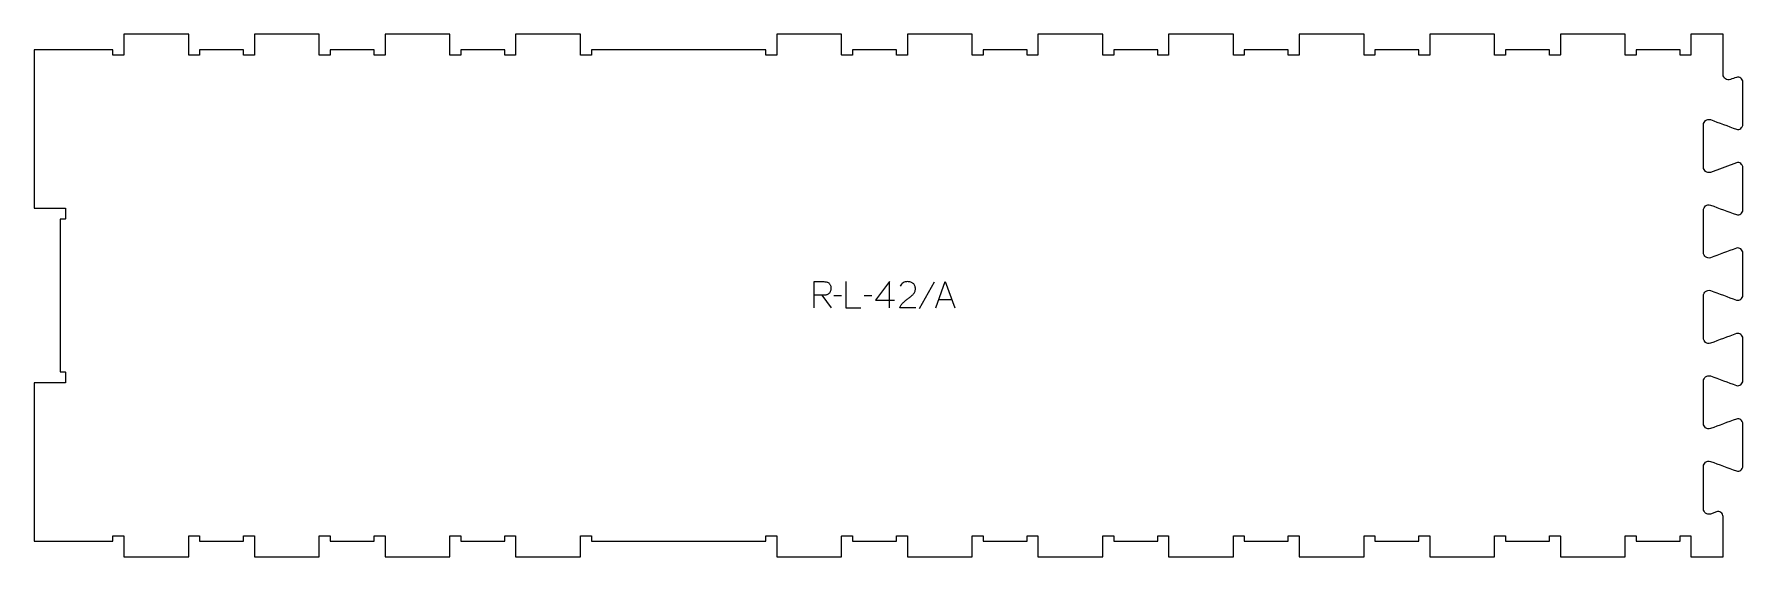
# Model space of a CAD drawing. Extents: x 0 to 1963, y 0 to 600.
import ezdxf

# ---------------------------------------------------------------- set-up
doc = ezdxf.new("R2010")
doc.units = 0
doc.layers.add('1_ANYTOOL_1MMDEEP_LABELS_S', color=2, linetype='CONTINUOUS')
doc.layers.add('4_ANYTOOL_CUTTHROUGH_OUTSI', color=5, linetype='CONTINUOUS')

msp = doc.modelspace()

# ---------------------------------------------------------------- linework, layer by layer
at = {"layer": '1_ANYTOOL_1MMDEEP_LABELS_S'}
for p, q in [((1033.873695, 315.163904), (1016.687981, 284.392475)), ((904.830838, 300.078189), (915.287981, 285.592475)), ((927.287981, 299.521046), (918.502267, 299.435332)), ((962.173695, 299.521046), (953.387981, 299.435332)), ((1039.05941, 295.192475), (1053.973695, 295.192475)), ((966.45941, 294.292475), (988.230838, 294.292475))]:
    msp.add_line(p, q, dxfattribs=at)
for points in [[(895.830838, 285.635332), (895.830838, 315.635332), (907.187981, 315.635332, -0.030274), (908.953794, 315.528317, -0.049), (910.675481, 315.145154, -0.050774), (912.008004, 314.552697, -0.06445), (913.166552, 313.674618, -0.0646), (914.056464, 312.538587, -0.052254), (914.661195, 311.223725, -0.050381), (915.050331, 309.531176, -0.031337), (915.15941, 307.792475, -0.040022), (915.049249, 306.418418, -0.042626), (914.714767, 305.081761, -0.04247), (914.146082, 303.792041, -0.036572), (913.380838, 302.606761, -0.051097), (912.439061, 301.592806, -0.061981), (911.29691, 300.817475, -0.061813), (909.987907, 300.340975, -0.049309), (908.602267, 300.163904, -0.003273), (907.734616, 300.126212, -0.003121), (906.866552, 300.099618, -0.003882), (905.848771, 300.082698, -0.002215), (904.830838, 300.078189), (895.873695, 300.078189)], [(1012.65941, 285.678189), (994.35941, 285.721046, -0.034491), (995.022188, 287.468378, -0.037732), (995.929052, 289.101404, -0.037744), (997.068347, 290.57604, -0.03482), (998.40941, 291.871046, -0.00859), (1001.368634, 294.269629, -0.008791), (1004.40941, 296.563904, 0.020588), (1007.228698, 298.797346, 0.025206), (1009.830838, 301.278189, 0.046908), (1010.851433, 302.579431, 0.051091), (1011.598695, 304.053189, 0.050722), (1012.047428, 305.701364, 0.041139), (1012.187981, 307.406761, 0.039396), (1012.045336, 309.214346, 0.058519), (1011.555838, 310.953189, 0.060358), (1010.76528, 312.360305, 0.061397), (1009.65941, 313.535332, 0.048006), (1008.303453, 314.457292, 0.045901), (1006.798695, 315.110332, 0.045216), (1005.058634, 315.512892, 0.034258), (1003.273695, 315.635332, 0.055622), (1000.639125, 315.341345, 0.079896), (998.195124, 314.360332, 0.080617), (996.225736, 312.694632, 0.060287), (994.787981, 310.535332)]]:
    msp.add_lwpolyline(points, format="xyb", dxfattribs=at)
for points in [[(932.430838, 315.635332), (932.430838, 285.635332), (949.530838, 285.635332)], [(982.445124, 285.635332), (982.487981, 315.678189), (966.45941, 294.292475)], [(1035.587981, 285.635332), (1046.473695, 315.635332), (1057.530838, 285.635332)]]:
    msp.add_lwpolyline(points, dxfattribs=at)
at = {"layer": '4_ANYTOOL_CUTTHROUGH_OUTSI'}
msp.add_lwpolyline([(1940.00088, 553.362343), (1940.000005, 599.5), (1903, 599.5), (1903, 575.75, -0.414214), (1902.75, 575.5), (1890.75, 575.5, -0.414214), (1890.5, 575.75), (1890.5, 581.5), (1840, 581.5), (1840, 575.75, -0.414214), (1839.75, 575.5), (1827.75, 575.5, -0.414214), (1827.5, 575.75), (1827.5, 599.5), (1753, 599.5), (1753, 575.75, -0.414214), (1752.75, 575.5), (1740.75, 575.5, -0.414214), (1740.5, 575.75), (1740.5, 581.5), (1690, 581.5), (1690, 575.75, -0.414214), (1689.75, 575.5), (1677.75, 575.5, -0.414214), (1677.5, 575.75), (1677.5, 599.5), (1603, 599.5), (1603, 575.75, -0.414214), (1602.75, 575.5), (1590.75, 575.5, -0.414214), (1590.5, 575.75), (1590.5, 581.5), (1540, 581.5), (1540, 575.75, -0.414214), (1539.75, 575.5), (1527.75, 575.5, -0.414214), (1527.5, 575.75), (1527.5, 599.5), (1453, 599.5), (1453, 575.75, -0.414214), (1452.75, 575.5), (1440.75, 575.5, -0.414214), (1440.5, 575.75), (1440.5, 581.5), (1390, 581.5), (1390, 575.75, -0.414214), (1389.75, 575.5), (1377.75, 575.5, -0.414214), (1377.5, 575.75), (1377.5, 599.5), (1303, 599.5), (1303, 575.75, -0.414214), (1302.75, 575.5), (1290.75, 575.5, -0.414214), (1290.5, 575.75), (1290.5, 581.5), (1240, 581.5), (1240, 575.75, -0.414214), (1239.75, 575.5), (1227.75, 575.5, -0.414214), (1227.5, 575.75), (1227.5, 599.5), (1153, 599.5), (1153, 575.75, -0.414214), (1152.75, 575.5), (1140.75, 575.5, -0.414214), (1140.5, 575.75), (1140.5, 581.5), (1090, 581.5), (1090, 575.75, -0.414214), (1089.75, 575.5), (1077.75, 575.5, -0.414214), (1077.5, 575.75), (1077.5, 599.5), (1003, 599.5), (1003, 575.75, -0.414214), (1002.75, 575.5), (990.75, 575.5, -0.414214), (990.5, 575.75), (990.5, 581.5), (940, 581.5), (940, 575.75, -0.414214), (939.75, 575.5), (927.75, 575.5, -0.414214), (927.5, 575.75), (927.5, 599.5), (853, 599.5), (853, 575.75, -0.414214), (852.75, 575.5), (840.75, 575.5, -0.414214), (840.5, 575.75), (840.5, 581.5), (640, 581.5), (640, 575.75, -0.414214), (639.75, 575.5), (627.75, 575.5, -0.414214), (627.5, 575.75), (627.5, 599.5), (553, 599.5), (553, 575.75, -0.414214), (552.75, 575.5), (540.75, 575.5, -0.414214), (540.5, 575.75), (540.5, 581.5), (490, 581.5), (490, 575.75, -0.414214), (489.75, 575.5), (477.75, 575.5, -0.414214), (477.5, 575.75), (477.5, 599.5), (403, 599.5), (403, 575.75, -0.414214), (402.75, 575.5), (390.75, 575.5, -0.414214), (390.5, 575.75), (390.5, 581.5), (340, 581.5), (340, 575.75, -0.414214), (339.75, 575.5), (327.75, 575.5, -0.414214), (327.5, 575.75), (327.5, 599.5), (253, 599.5), (253, 575.75, -0.414214), (252.75, 575.5), (240.75, 575.5, -0.414214), (240.5, 575.75), (240.5, 581.5), (190, 581.5), (190, 575.75, -0.414214), (189.75, 575.5), (177.75, 575.5, -0.414214), (177.5, 575.75), (177.5, 599.5), (103, 599.5), (103, 575.75, -0.414214), (102.75, 575.5), (90.75, 575.5, -0.414214), (90.5, 575.75), (90.5, 581.5), (0, 581.5), (0, 400), (35.75, 400, -0.414214), (36, 399.75), (36, 387.75, -0.414214), (35.75, 387.5), (30, 387.5), (30, 212), (35.75, 212, -0.414214), (36, 211.75), (36, 199.75, -0.414214), (35.75, 199.5), (0, 199.5), (0, 18), (90.5, 18), (90.5, 23.75, -0.414214), (90.75, 24), (102.75, 24, -0.414214), (103, 23.75), (103, 0), (177.5, 0), (177.5, 23.75, -0.414214), (177.75, 24), (189.75, 24, -0.414214), (190, 23.75), (190, 18), (240.5, 18), (240.5, 23.75, -0.414214), (240.75, 24), (252.75, 24, -0.414214), (253, 23.75), (253, 0), (327.5, 0), (327.5, 23.75, -0.414214), (327.75, 24), (339.75, 24, -0.414214), (340, 23.75), (340, 18), (390.5, 18), (390.5, 23.75, -0.414214), (390.75, 24), (402.75, 24, -0.414214), (403, 23.75), (403, 0), (477.5, 0), (477.5, 23.75, -0.414214), (477.75, 24), (489.75, 24, -0.414214), (490, 23.75), (490, 18), (540.5, 18), (540.5, 23.75, -0.414214), (540.75, 24), (552.75, 24, -0.414214), (553, 23.75), (553, 0), (627.5, 0), (627.5, 23.75, -0.414214), (627.75, 24), (639.75, 24, -0.414214), (640, 23.75), (640, 18), (840.5, 18), (840.5, 23.75, -0.414214), (840.75, 24), (852.75, 24, -0.414214), (853, 23.75), (853, 0), (927.5, 0), (927.5, 23.75, -0.414214), (927.75, 24), (939.75, 24, -0.414214), (940, 23.75), (940, 18), (990.5, 18), (990.5, 23.75, -0.414214), (990.75, 24), (1002.75, 24, -0.414214), (1003, 23.75), (1003, 0), (1077.5, 0), (1077.5, 23.75, -0.414214), (1077.75, 24), (1089.75, 24, -0.414214), (1090, 23.75), (1090, 18), (1140.5, 18), (1140.5, 23.75, -0.414214), (1140.75, 24), (1152.75, 24, -0.414214), (1153, 23.75), (1153, 0), (1227.5, 0), (1227.5, 23.75, -0.414214), (1227.75, 24), (1239.75, 24, -0.414214), (1240, 23.75), (1240, 18), (1290.5, 18), (1290.5, 23.75, -0.414214), (1290.75, 24), (1302.75, 24, -0.414214), (1303, 23.75), (1303, 0), (1377.5, 0), (1377.5, 23.75, -0.414214), (1377.75, 24), (1389.75, 24, -0.414214), (1390, 23.75), (1390, 18), (1440.5, 18), (1440.5, 23.75, -0.414214), (1440.75, 24), (1452.75, 24, -0.414214), (1453, 23.75), (1453, 0), (1527.5, 0), (1527.5, 23.75, -0.414214), (1527.75, 24), (1539.75, 24, -0.414214), (1540, 23.75), (1540, 18), (1590.5, 18), (1590.5, 23.75, -0.414214), (1590.75, 24), (1602.75, 24, -0.414214), (1603, 23.75), (1603, 0), (1677.5, 0), (1677.5, 23.75, -0.414214), (1677.75, 24), (1689.75, 24, -0.414214), (1690, 23.75), (1690, 18), (1740.5, 18), (1740.5, 23.75, -0.414214), (1740.75, 24), (1752.75, 24, -0.414214), (1753, 23.75), (1753, 0), (1827.5, 0), (1827.5, 23.75, -0.414214), (1827.75, 24), (1839.75, 24, -0.414214), (1840, 23.75), (1840, 18), (1890.5, 18), (1890.5, 23.75, -0.414214), (1890.75, 24), (1902.75, 24, -0.414214), (1903, 23.75), (1903, 0), (1939.999994, 0), (1939.998958, 46.137059, 0.522087), (1932.256416, 51.530655), (1925.447441, 49.015294, -0.015604), (1925.432645, 49.010347, -0.237079), (1919.905905, 49.98243, -0.237079), (1917.386721, 54.996762), (1917.387177, 103.502847, -0.237079), (1919.906361, 108.517176, -0.237077), (1925.432955, 109.489261, -0.015611), (1925.447756, 109.484312, 0.000004), (1955.22343, 98.484329, 0.236337), (1960.293159, 99.383351, 0.237079), (1962.610808, 103.996536), (1962.611264, 152.502621, 0.237079), (1960.293615, 157.115804, 0.237104), (1955.209098, 158.009892, -0.000004), (1925.447896, 147.015294, -0.015604), (1925.433101, 147.010347, -0.237079), (1919.906361, 147.98243, -0.237079), (1917.387177, 152.996762), (1917.387633, 201.502847, -0.237079), (1919.906817, 206.517176, -0.237077), (1925.43341, 207.489261, -0.015611), (1925.448212, 207.484312, 0.000004), (1955.223885, 196.484329, 0.236337), (1960.293615, 197.383351, 0.237079), (1962.611264, 201.996536), (1962.61172, 250.502621, 0.237079), (1960.29407, 255.115804, 0.237104), (1955.209554, 256.009892, -0.000004), (1925.448352, 245.015294, -0.015604), (1925.433557, 245.010347, -0.237079), (1919.906817, 245.98243, -0.237079), (1917.387633, 250.996762), (1917.388088, 299.502847, -0.237079), (1919.907273, 304.517176, -0.237077), (1925.433866, 305.489261, -0.015611), (1925.448668, 305.484312, 0.000004), (1955.224341, 294.484329, 0.236337), (1960.29407, 295.38335, 0.237079), (1962.61172, 299.996536), (1962.612176, 348.502621, 0.237079), (1960.294526, 353.115804, 0.237104), (1955.21001, 354.009892, -0.000004), (1925.448808, 343.015294, -0.015604), (1925.434013, 343.010347, -0.237079), (1919.907273, 343.98243, -0.237079), (1917.388088, 348.996762), (1917.388544, 397.502847, -0.237079), (1919.907728, 402.517176, -0.237077), (1925.434322, 403.489261, -0.015611), (1925.449123, 403.484312, 0.000004), (1955.224797, 392.484329, 0.236337), (1960.294526, 393.38335, 0.237079), (1962.612176, 397.996536), (1962.612632, 446.502621, 0.237079), (1960.294982, 451.115804, 0.237104), (1955.210466, 452.009892), (1925.449264, 441.015294, -0.015604), (1925.434468, 441.010347, -0.237079), (1919.907728, 441.98243, -0.237079), (1917.388544, 446.996762), (1917.389, 495.502847, -0.237079), (1919.908184, 500.517176, -0.237077), (1925.434778, 501.489261, -0.015611), (1925.449579, 501.484312, 0.000004), (1955.225253, 490.484329, 0.236337), (1960.294982, 491.38335, 0.237079), (1962.612632, 495.996536), (1962.613087, 544.502621, 0.237079), (1960.295438, 549.115804, 0.237104), (1955.210921, 550.009892, -0.000017), (1948.416687, 547.499717, -0.245332), (1942.67838, 548.234134, -0.245332)], format="xyb", close=True, dxfattribs=at)

doc.saveas('drawing.dxf')
